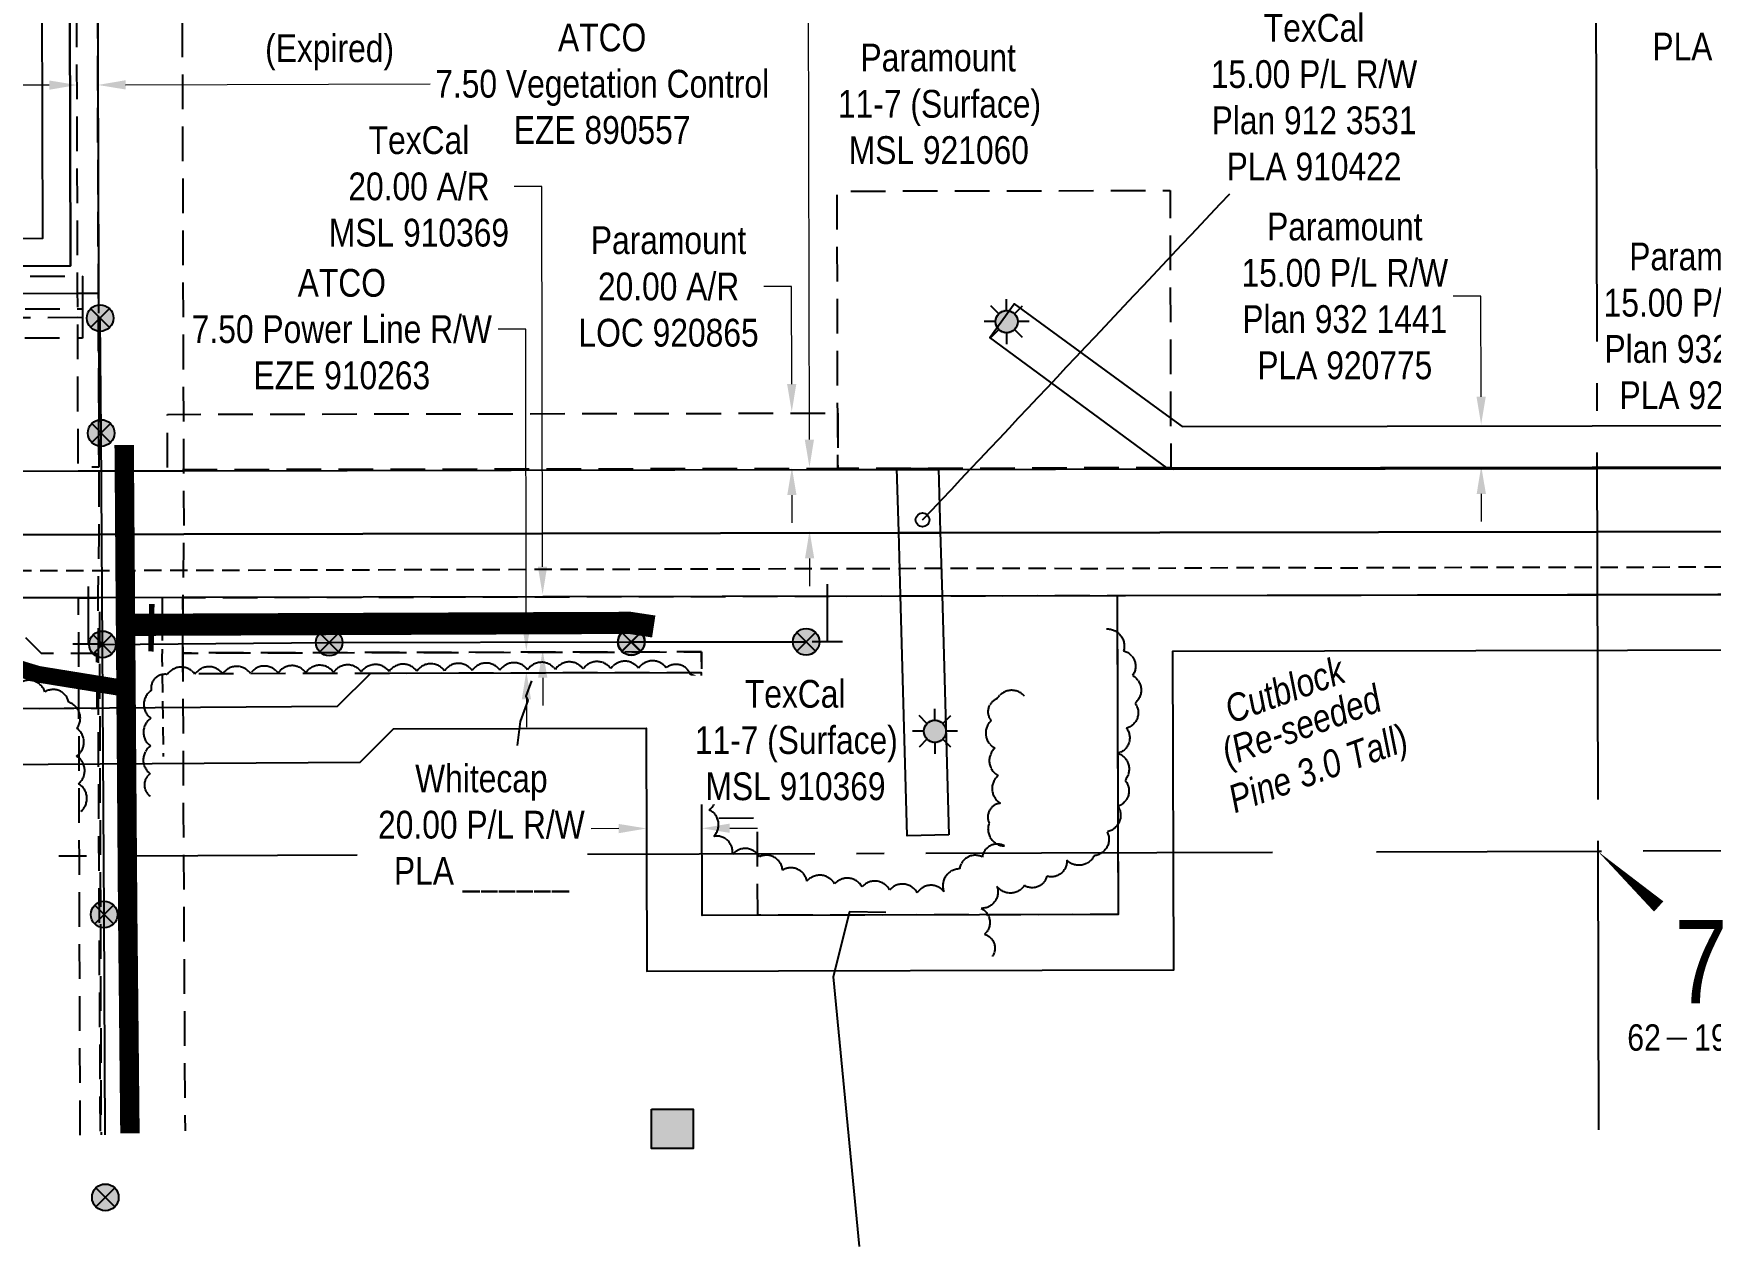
# Model space of a CAD drawing. Extents: x 507881 to 521259, y 6022177 to 6031356.
# Drawn here: x 509909 to 510513, y 6022177 to 6022614 of the extents above; entities that cross this region are included whole.
import ezdxf
from ezdxf.enums import TextEntityAlignment as Align

# ---------------------------------------------------------------- set-up
doc = ezdxf.new("R2010")
doc.units = 0
doc.header["$LTSCALE"] = 5
doc.header["$PDMODE"] = 3
doc.header["$PDSIZE"] = 30
for name, pattern in [('0', [1, 1, 0]), ('foc-ACCESSROAD', [3.75, 2.5, -1.25]), ('foc-FLOWLINE', [3.75, 2.5, -1.25]), ('foc-QUARTERLINE', [33, 25, -3, 2, -3]), ('foc-TOPO-ephemeral', [6.25, 3.125, -0.625, 0.625, -0.625, 0.625, -0.625]), ('POWERLINE5', [7.8, 2.4, -0.6, 0.6, -0.6, 0.6, -0.6, 2.4]), ('UG_PIPE', [1.875, 1.25, -0.625])]:
    doc.linetypes.add(name, pattern=pattern)
doc.layers.get('Defpoints').update_dxf_attribs({"color": 9})
for name, color, linetype in [('10', 1, 'Continuous'), ('9', 3, 'Continuous'), ('AS-PIPE-UG', 44, 'UG_PIPE'), ('AS-POWER', 104, 'foc-POWER'), ('AS-POWER-EXISTING', 72, 'POWERLINE5'), ('AS-POWER-EXISTING-ANC', 72, 'Continuous'), ('AS-POWER-EXISTING-PP', 72, 'Continuous'), ('AS-ROADS', 254, 'Continuous'), ('AS-UNDERLAY-H', 141, 'Continuous'), ('C-RW', 13, 'Continuous'), ('F-AR', 190, 'foc-ACCESSROAD'), ('F-EZE', 190, 'foc-FLOWLINE'), ('F-RW', 190, 'Continuous'), ('F-WS', 190, 'foc-ACCESSROAD'), ('F-WS-S', 190, 'Continuous'), ('L-QSEC', 8, 'foc-QUARTERLINE'), ('L-SECLBL', 7, 'Continuous'), ('L-SECQ', 8, 'foc-QUARTERLINE'), ('T-BUSH', 110, '0'), ('T-BUSH-T', 110, 'Continuous'), ('T-DRAW', 143, 'foc-TOPO-ephemeral')]:
    doc.layers.add(name, color=color, linetype=linetype)
for name, color, linetype, lineweight in [('AS-GENERAL', 48, 'Continuous', 18), ('C-RW-T', 13, 'Continuous', 9), ('F-RW-T', 190, 'Continuous', 9), ('F-WS-T', 190, 'Continuous', 9), ('T-TEXT', 48, 'Continuous', 18)]:
    doc.layers.add(name, color=color, linetype=linetype, lineweight=lineweight)
doc.styles.add('80CG', font='ARIALN.TTF', dxfattribs={"height": 10})
doc.styles.add('80L', font='ARIALN.TTF', dxfattribs={"height": 10})
doc.styles.add('foc-LtypeFont', font='ARIALN.TTF', dxfattribs={"height": 7.35})
doc.styles.add('SIMPLEX', font='ARIALN.TTF')
doc.linetypes.add('foc-POWER', pattern='A,6,-1,["P",foc-LtypeFont,S=0.2,R=0,X=-0.625,Y=-0.75],-1.24,4', length=12.24)
doc.linetypes.add('foc-TOPO-flowdirection-NOLINE', pattern='A,0,[">",foc-LtypeFont,S=0.3,R=0,X=0,Y=-0.945],-20,[">",foc-LtypeFont,S=0.3,R=0,X=0,Y=-0.945],0', length=20)
doc.dimstyles.new('Compass 5 000', dxfattribs={"dimscale": 5, "dimtxt": 9, "dimasz": 2, "dimexe": 0.2, "dimexo": 0.0625, "dimgap": 0.5, "dimtad": 0, "dimtih": 1, "dimtoh": 1, "dimzin": 0, "dimdsep": 46, "dimtxsty": '80CG', "dimcen": 0.1, "dimse1": 1, "dimse2": 1, "dimclrd": 256, "dimclrt": 256, "dimaunit": 1, "dimadec": 4, "dimazin": 0, "dimtfac": 0.06, "dimtofl": 0, "dimtmove": 0, "dimatfit": 1, "dimfxl": 0.2, "dimtolj": 1, "dimtzin": 0, "dimlwd": -1, "dimarcsym": 0})

# ---------------------------------------------------------------- blocks, each defined once
blk = doc.blocks.new('L-SECLBL')
at = {"layer": '9', "color": 7}
for p, q in [((-5.08, -27.83), (-12.29, -27.83)), ((20.7, -27.83), (13.5, -27.83))]:
    blk.add_line(p, q, dxfattribs=at)
at = {"layer": '10', "color": 2, "style": 'SIMPLEX'}
blk.add_attdef('SEC', text='', height=30, dxfattribs=at).set_placement((0, 0), align=Align.MIDDLE)
at = {"layer": '10', "color": 5, "style": '80L'}
blk.add_attdef('TWP', text='', height=9.5, dxfattribs=at).set_placement((-14.43, -27.37), align=Align.MIDDLE_RIGHT)
blk.add_attdef('RGE', text='', height=9.5, dxfattribs=at).set_placement((3.62, -27.37), align=Align.MIDDLE_CENTER)
blk.add_attdef('MER', text='', height=9.5, dxfattribs=at).set_placement((23.17, -27.37), align=Align.MIDDLE_LEFT)
blk = doc.blocks.new('POWERPOLE')
h = blk.add_hatch(color=255)
edge = h.paths.add_edge_path()
edge.add_arc((0, 0), 0.96, 0, 360)
at = {"linetype": 'Continuous'}
for p, q in [((0.68, -0.68), (-0.68, 0.68)), ((-0.68, -0.68), (0.68, 0.68))]:
    blk.add_line(p, q, dxfattribs=at)
blk.add_circle((0, 0), 0.96, dxfattribs=at)
blk = doc.blocks.new('*D588')
at = {"layer": 'Defpoints', "color": 0, "transparency": 16777216}
for p in [(509924.44, 6022604.65), (509931.94, 6022604.67), (509931.97, 6022595.34)]:
    blk.add_point(p, dxfattribs=at)
at = {"layer": 'F-RW-T', "transparency": 16777216}
for p, q in [((509914.47, 6022595.29), (509904.47, 6022595.26)), ((509941.97, 6022595.37), (510051.78, 6022595.71))]:
    blk.add_line(p, q, dxfattribs=at)
for points in [[(509914.46, 6022596.96), (509914.47, 6022593.62), (509924.47, 6022595.32)], [(509941.96, 6022597.04), (509941.98, 6022593.71), (509931.97, 6022595.34)]]:
    blk.add_solid(points, dxfattribs=at)
at = {"layer": 'F-RW-T', "transparency": 16777216, "insert": (510113.79, 6022595.71), "char_height": 10, "attachment_point": 5, "style": '80CG'}
blk.add_mtext('\\A1;ATCO\\P7.50 Vegetation Control\\PEZE 890557', dxfattribs=at)
blk = doc.blocks.new('*D591')
at = {"layer": 'Defpoints', "color": 0, "transparency": 16777216}
for p in [(510086.45, 6022391.44), (510112.35, 6022391.49), (510112.36, 6022383.98)]:
    blk.add_point(p, dxfattribs=at)
at = {"layer": 'F-RW-T', "transparency": 16777216}
for p, q in [((510086.25, 6022507.3), (510076.25, 6022507.3)), ((510086.43, 6022401.44), (510086.25, 6022507.3)), ((510086.48, 6022373.94), (510086.5, 6022363.94))]:
    blk.add_line(p, q, dxfattribs=at)
for points in [[(510088.1, 6022401.44), (510084.76, 6022401.44), (510086.45, 6022391.44)], [(510088.14, 6022373.94), (510084.81, 6022373.94), (510086.46, 6022383.94)]]:
    blk.add_solid(points, dxfattribs=at)
at = {"layer": 'F-RW-T', "transparency": 16777216, "insert": (510019.94, 6022507.3), "char_height": 10, "attachment_point": 5, "style": '80CG'}
blk.add_mtext('\\A1;ATCO\\P7.50 Power Line R/W\\PEZE 910263', dxfattribs=at)
blk = doc.blocks.new('*D603')
at = {"layer": 'Defpoints', "color": 0, "transparency": 16777216}
for p in [(510584.84, 6022667.71), (510592.22, 6022670.79), (510594.86, 6022643.68)]:
    blk.add_point(p, dxfattribs=at)
at = {"layer": 'F-RW-T', "transparency": 16777216}
for p, q in [((510611.47, 6022650.61), (510620.7, 6022654.46)), ((510585.63, 6022639.83), (510571.88, 6022634.1)), ((510571.88, 6022634.1), (510561.88, 6022634.1))]:
    blk.add_line(p, q, dxfattribs=at)
for points in [[(510610.83, 6022652.15), (510612.11, 6022649.07), (510602.24, 6022646.76)], [(510584.98, 6022641.37), (510586.27, 6022638.3), (510594.86, 6022643.68)]]:
    blk.add_solid(points, dxfattribs=at)
at = {"layer": 'F-RW-T', "transparency": 16777216, "insert": (510523.93, 6022634.1), "char_height": 10, "attachment_point": 5, "style": '80CG'}
blk.add_mtext('\\A1;TexCal\\P8.00 P/L R/W\\PPlan 912 3531\\PPLA 910422', dxfattribs=at)
blk = doc.blocks.new('*D618')
at = {"layer": 'Defpoints', "color": 0, "transparency": 16777216}
for p in [(510040.55, 6022477.31), (510182.14, 6022477.56), (510040.59, 6022457.3)]:
    blk.add_point(p, dxfattribs=at)
at = {"layer": 'F-RW-T', "transparency": 16777216}
for p, q in [((510182.06, 6022522.66), (510172.06, 6022522.66)), ((510182.12, 6022487.56), (510182.06, 6022522.66)), ((510182.2, 6022447.55), (510182.21, 6022437.55))]:
    blk.add_line(p, q, dxfattribs=at)
for points in [[(510183.79, 6022487.56), (510180.46, 6022487.55), (510182.14, 6022477.56)], [(510183.86, 6022447.55), (510180.53, 6022447.55), (510182.18, 6022457.55)]]:
    blk.add_solid(points, dxfattribs=at)
at = {"layer": 'F-RW-T', "transparency": 16777216, "insert": (510137.73, 6022522.66), "char_height": 10, "attachment_point": 5, "style": '80CG'}
blk.add_mtext('\\A1;Paramount\\P20.00 A/R\\PLOC 920865', dxfattribs=at)
blk = doc.blocks.new('*D621')
at = {"layer": 'Defpoints', "color": 0, "transparency": 16777216}
for p in [(510074.63, 6022411.67), (510092.31, 6022411.7), (510074.66, 6022391.67)]:
    blk.add_point(p, dxfattribs=at)
at = {"layer": 'F-RW-T', "transparency": 16777216}
for p, q in [((510092.05, 6022558.72), (510082.05, 6022558.72)), ((510092.29, 6022421.7), (510092.05, 6022558.72)), ((510092.36, 6022381.7), (510092.38, 6022371.7))]:
    blk.add_line(p, q, dxfattribs=at)
for points in [[(510093.96, 6022421.71), (510090.62, 6022421.7), (510092.31, 6022411.7)], [(510094.03, 6022381.71), (510090.69, 6022381.7), (510092.34, 6022391.7)]]:
    blk.add_solid(points, dxfattribs=at)
at = {"layer": 'F-RW-T', "transparency": 16777216, "insert": (510047.75, 6022558.72), "char_height": 10, "attachment_point": 5, "style": '80CG'}
blk.add_mtext('\\A1;TexCal\\P20.00 A/R\\PMSL 910369', dxfattribs=at)
blk = doc.blocks.new('*D622')
at = {"layer": 'Defpoints', "color": 0, "transparency": 16777216}
for p in [(510094.93, 6022457.4), (510188.52, 6022457.56), (510094.97, 6022434.54)]:
    blk.add_point(p, dxfattribs=at)
at = {"layer": 'F-RW-T', "transparency": 16777216}
for p, q in [((510188.16, 6022657.64), (510178.16, 6022657.64)), ((510188.5, 6022467.56), (510188.16, 6022657.64)), ((510188.58, 6022424.71), (510188.59, 6022414.71))]:
    blk.add_line(p, q, dxfattribs=at)
for points in [[(510190.17, 6022467.56), (510186.83, 6022467.56), (510188.52, 6022457.56)], [(510190.24, 6022424.71), (510186.91, 6022424.71), (510188.56, 6022434.71)]]:
    blk.add_solid(points, dxfattribs=at)
at = {"layer": 'F-RW-T', "transparency": 16777216, "insert": (510138.62, 6022657.64), "char_height": 10, "attachment_point": 5, "style": '80CG'}
blk.add_mtext('\\A1;PGI\\P22.86 P/L R/W\\PPlan 848 RS\\PPLA 3236', dxfattribs=at)
blk = doc.blocks.new('*D625')
at = {"layer": 'Defpoints', "color": 0, "transparency": 16777216}
for p in [(510430.68, 6022472.97), (510458.6, 6022473.02), (510458.63, 6022458.03)]:
    blk.add_point(p, dxfattribs=at)
at = {"layer": 'F-RW-T', "transparency": 16777216}
for p, q in [((510430.6, 6022519.24), (510420.6, 6022519.24)), ((510430.67, 6022482.97), (510430.6, 6022519.24)), ((510430.73, 6022447.98), (510430.74, 6022437.98))]:
    blk.add_line(p, q, dxfattribs=at)
for points in [[(510432.33, 6022482.97), (510429, 6022482.97), (510430.68, 6022472.97)], [(510432.39, 6022447.98), (510429.06, 6022447.98), (510430.71, 6022457.98)]]:
    blk.add_solid(points, dxfattribs=at)
at = {"layer": 'F-RW-T', "transparency": 16777216, "insert": (510381.52, 6022519.24), "char_height": 10, "attachment_point": 5, "style": '80CG'}
blk.add_mtext('\\A1;Paramount\\P15.00 P/L R/W\\PPlan 932 1441\\PPLA 920775', dxfattribs=at)
blk = doc.blocks.new('*D629')
at = {"layer": 'Defpoints', "color": 0, "transparency": 16777216}
for p in [(510544.77, 6022472.66), (510561.22, 6022472.69), (510544.8, 6022457.67)]:
    blk.add_point(p, dxfattribs=at)
at = {"layer": 'F-RW-T', "transparency": 16777216}
for p, q in [((510561.16, 6022508.47), (510551.16, 6022508.47)), ((510561.21, 6022482.69), (510561.16, 6022508.47)), ((510561.27, 6022447.7), (510561.28, 6022437.7))]:
    blk.add_line(p, q, dxfattribs=at)
for points in [[(510562.87, 6022482.69), (510559.54, 6022482.68), (510561.22, 6022472.69)], [(510562.93, 6022447.7), (510559.6, 6022447.69), (510561.25, 6022457.7)]]:
    blk.add_solid(points, dxfattribs=at)
at = {"layer": 'F-RW-T', "transparency": 16777216, "insert": (510512.08, 6022508.47), "char_height": 10, "attachment_point": 5, "style": '80CG'}
blk.add_mtext('\\A1;Paramount\\P15.00 P/L R/W\\PPlan 932 1441\\PPLA 920775', dxfattribs=at)
blk = doc.blocks.new('*D631')
at = {"layer": 'Defpoints', "color": 0, "transparency": 16777216}
for p in [(509931.74, 6022669.15), (509962.23, 6022669.24), (509962.34, 6022631.99)]:
    blk.add_point(p, dxfattribs=at)
at = {"layer": 'F-RW-T', "transparency": 16777216}
for p, q in [((509921.86, 6022631.87), (509911.86, 6022631.84)), ((509972.34, 6022632.02), (509987.6, 6022632.07))]:
    blk.add_line(p, q, dxfattribs=at)
for points in [[(509921.85, 6022633.54), (509921.86, 6022630.2), (509931.86, 6022631.9)], [(509972.34, 6022633.69), (509972.35, 6022630.36), (509962.34, 6022631.99)]]:
    blk.add_solid(points, dxfattribs=at)
at = {"layer": 'F-RW-T', "transparency": 16777216, "insert": (510015.52, 6022632.07), "char_height": 10, "attachment_point": 5, "style": '80CG'}
blk.add_mtext('\\A1;TexCal\\P30.48 A/R\\PMSL 7117\\P(Expired)', dxfattribs=at)
blk = doc.blocks.new('dyn_anchor')
blk.add_line((-1.1, 0), (1.1, 0))
at = {"flags": 128}
blk.add_lwpolyline([(0, 4.125), (0, 0)], dxfattribs=at)
blk = doc.blocks.new('GAS')
h = blk.add_hatch(color=255)
h.dxf.hatch_style = 1
edge = h.paths.add_edge_path()
edge.add_arc((0, 0), 0.9, 0, 360)
for p, q in [((0, 0.81), (0, 1.62)), ((-0.81, 0), (-1.62, 0)), ((-0.57, 0.57), (-1.14, 1.14)), ((0.57, 0.57), (1.14, 1.14)), ((1.62, 0), (0.81, 0)), ((-0.57, -0.57), (-1.14, -1.14)), ((0, -0.81), (0, -1.62)), ((1.14, -1.14), (0.57, -0.57))]:
    blk.add_line(p, q)
blk.add_circle((0, 0), 0.8)
blk = doc.blocks.new('*D1397')
at = {"layer": 'C-RW-T', "transparency": 16777216}
for p, q in [((510119.79, 6022327.37), (510109.79, 6022327.33)), ((510159.77, 6022327.49), (510169.77, 6022327.52))]:
    blk.add_line(p, q, dxfattribs=at)
for points in [[(510119.78, 6022329.03), (510119.79, 6022325.7), (510129.79, 6022327.4)], [(510159.77, 6022329.16), (510159.78, 6022325.82), (510149.77, 6022327.46)]]:
    blk.add_solid(points, dxfattribs=at)
at = {"layer": 'Defpoints', "color": 0, "transparency": 16777216}
for p in [(510129.72, 6022349.31), (510149.71, 6022349.37), (510129.79, 6022327.4)]:
    blk.add_point(p, dxfattribs=at)
at = {"layer": 'C-RW-T', "transparency": 16777216, "insert": (510070.25, 6022327.33), "char_height": 10, "attachment_point": 5, "style": '80CG', "bg_fill": 3, "box_fill_scale": 1.1, "bg_fill_color": 256, "bg_fill_true_color": 13158600, "bg_fill_transparency": 0}
blk.add_mtext('\\A1;Whitecap\\P20.00 P/L R/W\\PPLA ______', dxfattribs=at)

msp = doc.modelspace()

# ---------------------------------------------------------------- hatches: boundary and pattern name
at = {"layer": 'AS-UNDERLAY-H'}
h = msp.add_hatch(color=256, dxfattribs=at)
h.dxf.hatch_style = 1
h.paths.add_polyline_path([(510131.599, 6022226.226), (510146.646, 6022226.226), (510146.646, 6022212.13), (510131.599, 6022212.13)])

# ---------------------------------------------------------------- linework, layer by layer
at = {"layer": 'AS-GENERAL', "const_width": 1.999, "flags": 128}
msp.add_lwpolyline([(509951.12, 6022391.182), (509951.425, 6022408.302)], dxfattribs=at)
at = {"layer": 'AS-PIPE-UG', "flags": 128}
for points in [[(512195.519, 6022425.119), (512108.81, 6022424.866), (512008.502, 6022424.342), (511958.573, 6022424.85), (511858.65, 6022424.562), (511856.978, 6022424.21), (511799.508, 6022424.311), (511758.696, 6022424.549), (511655.786, 6022423.996), (511610.516, 6022423.522), (511537.417, 6022423.379), (511473.445, 6022423.525), (511411.474, 6022423.508), (511336.759, 6022423.34), (511248.778, 6022423.174), (511191.841, 6022422.95), (511114.082, 6022422.276), (511039.658, 6022422.322), (510989.53, 6022422.255), (510901.805, 6022422.298), (510844.011, 6022422.251), (510787.561, 6022422.157), (510787.561, 6022422.135), (510731.216, 6022421.98), (510676.908, 6022421.781), (510623.238, 6022421.653), (510564.372, 6022421.604), (510515.99, 6022421.619), (510473.299, 6022421.399), (510428.312, 6022421.425), (510378.335, 6022421.234), (510347.682, 6022421.364), (510294.54, 6022420.999), (510249.803, 6022421.075), (510196.692, 6022420.967), (509550.337, 6022419.261)], [(509955.202, 6022410.792), (509955.093, 6022388.72), (509955.286, 6022374.308), (509955.556, 6022353.311)]]:
    msp.add_lwpolyline(points, dxfattribs=at)
at = {"layer": 'AS-POWER', "flags": 128}
for points in [[(509934.578, 6022217.057), (509934.235, 6022296.377), (509933.162, 6022469.908), (509932.788, 6022511.343)], [(509933.666, 6022393.747), (510015.37, 6022394.428), (510124.32, 6022394.643), (510187.327, 6022394.644)]]:
    msp.add_lwpolyline(points, dxfattribs=at)
at = {"layer": 'AS-ROADS', "flags": 128}
for points, const_width in [([(509943.553, 6022217.519), (509942.747, 6022295.938), (509941.472, 6022465.562)], 6.996), ([(509942.132, 6022377.837), (509910.429, 6022382.978), (509875.808, 6022393.427), (509861.088, 6022396.216), (509749.12, 6022398.464), (509716.195, 6022399.05), (509550.38, 6022399.032)], 5.997), ([(510132.389, 6022400.188), (510123.788, 6022401.49), (509942.397, 6022400.78)], 7.996)]:
    msp.add_lwpolyline(points, dxfattribs=dict(at, const_width=const_width))
at = {"layer": 'AS-UNDERLAY-H'}
msp.add_lwpolyline([(510131.599, 6022226.226), (510146.646, 6022226.226), (510146.646, 6022212.13), (510131.599, 6022212.13)], close=True, dxfattribs=at)
at = {"layer": 'C-RW', "flags": 128}
for points in [[(511868.956, 6022414.677), (510299.436, 6022411.194), (510299.79, 6022296.401), (510149.872, 6022296.064), (510149.602, 6022383.546), (510030.214, 6022383.277), (510018.253, 6022371.303), (509903.343, 6022370.538), (509883.312, 6022390.48), (509550.399, 6022389.73)], [(509550.441, 6022369.741), (509875.077, 6022370.472), (509895.145, 6022350.494), (510026.557, 6022351.333), (510038.518, 6022363.306), (510129.674, 6022363.512), (510129.944, 6022276.03), (510319.841, 6022276.457), (510319.487, 6022391.25), (511849.003, 6022394.705)]]:
    msp.add_lwpolyline(points, dxfattribs=at)
at = {"layer": 'F-AR', "flags": 128}
msp.add_lwpolyline([(510198.696, 6022477.077), (510198.741, 6022457.072), (509957.099, 6022456.637), (509957.038, 6022476.643), (510198.696, 6022477.077)], close=True, dxfattribs=at)
msp.add_lwpolyline([(509555.503, 6022409.731), (509649.65, 6022409.943), (509679.823, 6022410.011), (509891.546, 6022410.487), (509911.581, 6022390.543), (509931.542, 6022390.588), (509931.589, 6022370.602), (509903.343, 6022370.538), (509883.312, 6022390.48), (509555.546, 6022389.741)], dxfattribs=at)
at = {"layer": 'F-EZE', "flags": 128}
for points in [[(509932.241, 6022505.016), (509932.387, 6022457.626), (509924.885, 6022457.612), (509924.739, 6022505.006), (509924.716, 6022512.508), (509924.707, 6022515.508), (509924.688, 6022521.518), (509924.686, 6022522.166), (509924.669, 6022527.512), (509924.091, 6022715.761), (509924.082, 6022718.714), (509924.014, 6022740.476), (509923.952, 6022760.414), (509931.454, 6022760.438), (509931.507, 6022743.449), (509931.583, 6022718.736), (509932.172, 6022527.522), (509932.188, 6022522.188), (509932.19, 6022521.529), (509932.209, 6022515.519), (509932.218, 6022512.518), (509932.241, 6022505.016)], [(509926.436, 6022514.634), (509926.45, 6022504.132), (509925.799, 6022504.142), (509918.297, 6022504.132), (509813.834, 6022503.988), (509804.737, 6022503.975), (509804.723, 6022514.477), (509918.265, 6022514.634), (509925.767, 6022514.645), (509926.436, 6022514.634)], [(510149.602, 6022383.546), (509962.66, 6022383.125), (509962.644, 6022390.621), (510149.579, 6022391.042), (510149.602, 6022383.546)]]:
    msp.add_lwpolyline(points, close=True, dxfattribs=at)
msp.add_lwpolyline([(509925.63, 6022216.929), (509925.323, 6022316.956), (509925.157, 6022371.133), (509925.096, 6022391.138), (509925.037, 6022410.545), (509932.538, 6022410.559), (509932.582, 6022391.147), (509932.626, 6022371.389), (509932.825, 6022316.98), (509933.132, 6022216.953)], dxfattribs=at)
at = {"layer": 'F-RW'}
for points in [[(509820.227, 6022529.983), (509922.175, 6022530.124), (509921.614, 6022713.389), (509921.535, 6022738.103), (509921.46, 6022762.547), (509920.284, 6022780.272), (509919.219, 6022796.323), (509918.866, 6022801.633), (509928.305, 6022844.189), (509931.188, 6022848.354), (509951.506, 6022877.717), (509953.827, 6022881.072), (509957.396, 6022886.227), (509998.848, 6022946.13), (510003.877, 6022955.782), (510008.376, 6022964.415), (510009.291, 6022966.169), (510012.258, 6022971.864), (510022.611, 6022991.727), (510090.328, 6023121.665), (510106.071, 6023151.874)], [(509931.595, 6022717.352), (509932.183, 6022526.137), (509932.199, 6022520.804), (509932.201, 6022520.145), (509924.699, 6022520.134), (509813.774, 6022519.981)], [(509820.205, 6022539.977), (509912.149, 6022540.104), (509911.68, 6022709.43)], [(509921.614, 6022713.389), (509922.175, 6022530.124), (509820.227, 6022529.983)], [(509550.26, 6022455.575), (509650.207, 6022455.742), (509680.365, 6022455.795), (509705.371, 6022455.839), (509820.397, 6022456.043), (509924.896, 6022456.228), (509932.398, 6022456.241), (509962.884, 6022456.294), (510199.058, 6022456.713), (510220.361, 6022456.751), (510235.359, 6022456.777), (510319.085, 6022457.049), (510319.779, 6022456.923), (510472.442, 6022457.184), (510601.748, 6022457.405)], [(512196.807, 6022438.39), (512096.861, 6022438.127), (511304.784, 6022436.038), (511274.626, 6022435.958), (511024.171, 6022435.297), (511011.308, 6022435.264), (510788.947, 6022434.878), (510768.656, 6022434.841), (510758.662, 6022434.824), (510472.494, 6022434.338), (510236.005, 6022433.931), (510221.006, 6022433.906), (509962.954, 6022433.426), (509932.468, 6022433.371), (509680.413, 6022432.917), (509650.255, 6022432.862), (509550.308, 6022432.708)], [(509550.308, 6022432.708), (509650.255, 6022432.862), (509680.413, 6022432.917), (509932.468, 6022433.371), (509962.954, 6022433.426), (510221.006, 6022433.906), (510236.005, 6022433.931), (510472.494, 6022434.338), (510758.662, 6022434.824), (510768.656, 6022434.841), (510788.947, 6022434.878), (511011.308, 6022435.264), (511024.171, 6022435.297), (511274.626, 6022435.958), (511304.784, 6022436.038), (512096.861, 6022438.127), (512196.807, 6022438.39)], [(511304.841, 6022413.193), (511274.682, 6022413.113), (511031.958, 6022412.473), (511019.094, 6022412.439), (510789.027, 6022412.035), (510768.695, 6022412.001), (510758.748, 6022411.99), (510746.552, 6022411.969), (510472.546, 6022411.495), (510302.439, 6022411.2), (510236.65, 6022411.087), (510221.651, 6022411.062), (509963.024, 6022410.611), (509932.538, 6022410.559), (509925.037, 6022410.545), (509891.546, 6022410.487), (509680.462, 6022410.133), (509650.303, 6022410.011), (509550.357, 6022409.855)]]:
    msp.add_lwpolyline(points, dxfattribs=at)
for points in [[(510756.781, 6022468.026), (510756.818, 6022458.031), (510721.937, 6022457.971), (510626.027, 6022457.806), (510610.982, 6022457.781), (510599.99, 6022457.762), (510470.684, 6022457.541), (510318.021, 6022457.279), (510317.327, 6022457.405), (510253.531, 6022504.391), (510262.374, 6022516.494), (510317.283, 6022476.381), (510322.901, 6022472.277), (510470.65, 6022472.531), (510599.952, 6022472.753), (510612.208, 6022472.773), (510627.254, 6022472.798), (510721.901, 6022472.962), (510748.932, 6022473.008), (510756.761, 6022473.021), (510756.781, 6022468.026)], [(510238.77, 6022325.168), (510223.783, 6022324.744), (510221.334, 6022411.421), (510220.688, 6022434.265), (510220.043, 6022457.11), (510235.042, 6022457.136), (510235.687, 6022434.29), (510236.333, 6022411.446), (510238.77, 6022325.168)]]:
    msp.add_lwpolyline(points, close=True, dxfattribs=at)
at = {"layer": 'F-WS', "flags": 128}
msp.add_lwpolyline([(509932.927, 6022218.339), (509932.309, 6022333.267), (509932.194, 6022384.396), (509932.132, 6022411.945), (509932.468, 6022433.37), (509932.398, 6022456.241), (509932.252, 6022503.631), (509932.229, 6022511.134), (509932.22, 6022514.134), (509932.201, 6022520.145), (509932.199, 6022520.804), (509932.183, 6022526.137), (509931.595, 6022717.352), (509931.518, 6022742.065), (509931.466, 6022759.053), (509961.952, 6022759.149), (509961.968, 6022754.149), (509962.045, 6022729.436), (509962.082, 6022717.446), (509962.823, 6022476.3), (509962.884, 6022456.294), (509962.954, 6022433.426), (509962.595, 6022412.013), (509962.64, 6022392.024), (509962.621, 6022383.112), (509962.773, 6022333.335), (509963.403, 6022218.436)], dxfattribs=at)
for points in [[(509926.444, 6022511.473), (509926.444, 6022511.473), (509924.635, 6022511.483), (509820.178, 6022511.338), (509820.195, 6022503.836), (509820.304, 6022456.402), (509705.278, 6022456.198), (509705.038, 6022561.222), (509820.064, 6022561.426), (509820.112, 6022540.336), (509820.134, 6022530.342), (509820.143, 6022526.341), (509924.588, 6022526.486), (509926.398, 6022526.477), (509926.398, 6022526.477), (509926.398, 6022526.477), (509926.444, 6022511.473)], [(510318.767, 6022457.408), (510235.042, 6022457.136), (510220.043, 6022457.11), (510198.741, 6022457.072), (510198.696, 6022477.077), (510198.515, 6022557.094), (510318.542, 6022557.302), (510318.724, 6022476.383), (510318.767, 6022457.408)], [(510299.435, 6022411.368), (510299.79, 6022296.401), (510169.861, 6022296.109), (510169.753, 6022331.09), (510149.764, 6022331.028), (510149.579, 6022391.042), (510149.579, 6022391.042), (509962.644, 6022390.621), (509962.599, 6022410.61), (510218.827, 6022411.189), (510233.838, 6022411.254), (510299.435, 6022411.368)]]:
    msp.add_lwpolyline(points, close=True, dxfattribs=at)
at = {"layer": 'L-QSEC', "flags": 128}
for points in [[(510470.922, 6023122.885), (510472.758, 6022319.139)], [(510472.758, 6022319.139), (510472.987, 6022218.761)]]:
    msp.add_lwpolyline(points, dxfattribs=at)
at = {"layer": 'L-SECLBL', "flags": 128}
msp.add_lwpolyline([(510472.758, 6022319.139, 0, 4.997, 0), (510494.677, 6022299.282, 0, 0, 0)], format="xyseb", dxfattribs=at)
at = {"layer": 'L-SECQ'}
for p, q in [((509927.861, 6022317.415), (509917.885, 6022317.384)), ((510355.512, 6022318.768), (509939.363, 6022317.452)), ((510472.758, 6022319.139), (510392.927, 6022318.887)), ((511274.028, 6022321.674), (510472.758, 6022319.139))]:
    msp.add_line(p, q, dxfattribs=at)
at = {"layer": 'T-BUSH', "flags": 128}
for points in [[(510295.58, 6022399.297, -0.5205671), (510301.751, 6022391.451, -0.5205671), (510305.029, 6022382.54, -0.5205671), (510305.911, 6022372.584, -0.5205671), (510302.843, 6022363.514, -0.5205671), (510299.791, 6022354.492, -0.5205671), (510302.294, 6022344.816, -0.5205671), (510299.751, 6022335.368, -0.5205671), (510295.866, 6022326.177, -0.5205671), (510291.179, 6022317.597, -0.5205671), (510281.317, 6022315.969, -0.5205671), (510274.067, 6022310.205, -0.5205671), (510266.031, 6022306.845, -0.5205671), (510256.125, 6022306.535, -0.5205671), (510250.451, 6022298.602, -0.5205671), (510251.668, 6022289.26, -0.5205671), (510254.383, 6022281.234, -0.5205671)], [(509925.883, 6022333.561, 0.520567), (509924.986, 6022343.516, 0.5205671), (509924.325, 6022353.48, 0.5205671), (509924.41, 6022363.474, 0.5205671), (509921.504, 6022372.868, 0.5205671), (509912.905, 6022376.627, 0.5205671), (509903.339, 6022379.519, 0.5205671), (509893.798, 6022382.494, 0.5205671), (509884.256, 6022385.468, 0.5205671), (509874.643, 6022388.118, 0.5205671), (509864.731, 6022389.402, 0.5205671), (509854.82, 6022390.685, 0.5205671), (509844.878, 6022391.511, 0.5205671), (509834.883, 6022391.526, 0.5205671), (509824.889, 6022391.542, 0.5205671), (509814.894, 6022391.557, 0.5205671), (509804.9, 6022391.572, 0.5205671), (509794.905, 6022391.588, 0.5205671), (509784.91, 6022391.603, 0.5205671), (509774.916, 6022391.618, 0.5205671), (509764.921, 6022391.634, 0.5205671), (509754.927, 6022391.649, 0.5205671), (509744.932, 6022391.665, 0.5205671), (509734.938, 6022391.68, 0.5205671), (509724.943, 6022391.695, 0.5205671), (509714.948, 6022391.711, 0.5205671), (509704.954, 6022391.726, 0.5205671), (509694.959, 6022391.741, 0.5205671), (509684.965, 6022391.757, 0.5205671), (509674.97, 6022391.772, 0.5205671), (509664.975, 6022391.787, 0.5205671), (509654.981, 6022391.803, 0.5205671), (509644.986, 6022391.818, 0.5205671), (509634.992, 6022391.833, 0.5205671), (509624.997, 6022391.849, 0.5205671), (509615.003, 6022391.864, 0.5205671), (509605.008, 6022391.879, 0.5205671), (509595.013, 6022391.895, 0.5205671), (509585.019, 6022391.91, 0.5205671), (509575.024, 6022391.925, 0.5205671), (509565.03, 6022391.941, 0.5205671), (509555.035, 6022391.956, 0.2296402), (509550.39, 6022394.555, 0.2296402)], [(510266.081, 6022375.033, 0.5205671), (510256.13, 6022374.107, 0.5205671), (510254.015, 6022366.271, 0.5205671), (510255.367, 6022356.368, 0.5205671), (510256.577, 6022346.45, 0.5205671), (510257.381, 6022336.488, 0.5205671), (510253.299, 6022329.345, 0.5205671), (510258.8, 6022321.114, 0.5205671), (510250.809, 6022317.106, 0.5205671), (510242.659, 6022312.842, 0.5205671), (510236.978, 6022304.62, 0.5205671), (510227.376, 6022304.232, 0.5205671), (510217.437, 6022305.289, 0.5205671), (510207.499, 6022306.347, 0.5205671), (510197.56, 6022307.404, 0.5205671), (510187.622, 6022308.461, 0.5205671), (510178.811, 6022312.375, 0.5205671), (510170.521, 6022317.224, 0.5205671), (510160.727, 6022318.012, 0.5205671), (510153.994, 6022324.566, 0.5205671), (510152.423, 6022334.103, 0.5205671), (510152.094, 6022344.093, 0.5205671), (510151.765, 6022354.082, 0.5205671), (510151.436, 6022364.071, 0.5205671), (510149.626, 6022373.724, 0.5205671), (510145.607, 6022382.874, 0.5205671), (510136.891, 6022385.277, 0.5205671), (510126.898, 6022385.144, 0.5205671), (510116.904, 6022385.011, 0.5205671), (510106.91, 6022384.878, 0.5205671), (510096.917, 6022384.745, 0.5205671), (510086.923, 6022384.612, 0.5205671), (510076.929, 6022384.479, 0.5205671), (510066.936, 6022384.346, 0.5205671), (510056.942, 6022384.212, 0.5205671), (510046.948, 6022384.079, 0.5205671), (510036.954, 6022383.946, 0.5205671), (510026.961, 6022383.813, 0.5205671), (510016.967, 6022383.68, 0.5205671), (510006.973, 6022383.547, 0.5205671), (509996.98, 6022383.414, 0.5205671), (509986.986, 6022383.281, 0.5205671), (509976.992, 6022383.148, 0.5205671), (509966.999, 6022383.014, 0.5205671), (509957.005, 6022382.881, 0.5205671), (509951.224, 6022377.13, 0.5205671), (509951.098, 6022367.136, 0.5205671), (509950.973, 6022357.142, 0.5205671), (509950.883, 6022347.148, 0.5205671), (509950.813, 6022339.085, 0.5205671)]]:
    msp.add_lwpolyline(points, format="xyb", dxfattribs=at)
at = {"layer": 'T-DRAW'}
msp.add_lwpolyline([(510088.368, 6022380.663), (510086.273, 6022375.048), (510086.977, 6022373.505), (510084.272, 6022365.951), (510083.149, 6022357.303)], dxfattribs=at)
at = {"layer": 'T-DRAW', "linetype": 'foc-TOPO-flowdirection-NOLINE'}
msp.add_lwpolyline([(510088.368, 6022380.663), (510086.273, 6022375.048), (510086.977, 6022373.505), (510084.272, 6022365.951), (510083.149, 6022357.303)], dxfattribs=at)
at = {"layer": 'T-DRAW', "linetype": 'foc-TOPO-flowdirection-NOLINE', "flags": 128}
msp.add_lwpolyline([(510216.04, 6022297.123), (510202.992, 6022297.379), (510197.111, 6022273.916), (510206.465, 6022176.775)], dxfattribs=at)

# ---------------------------------------------------------------- block references
at = {"layer": 'AS-POWER-EXISTING', "xscale": 4.999999999999933, "yscale": 4.999999999999933, "zscale": 4.999999999999933}
for p in [(509932.788, 6022511.343), (509933.162, 6022469.908), (509933.677, 6022393.753), (510015.381, 6022394.434), (510124.258, 6022394.58), (510124.332, 6022394.649), (510187.338, 6022394.65), (509934.235, 6022296.377), (509934.676, 6022194.46)]:
    msp.add_blockref('POWERPOLE', p, dxfattribs=at)
at = {"layer": 'AS-POWER-EXISTING-ANC', "color": 6, "xscale": 4.997294999999965, "yscale": 4.997294999999965, "zscale": 4.997294999999965}
msp.add_blockref('dyn_anchor', (509928.476, 6022393.983), dxfattribs=at)
at = {"layer": 'AS-POWER-EXISTING-ANC', "color": 2, "xscale": 4.997294999999965, "yscale": 4.997294999999965, "zscale": 4.997294999999965}
msp.add_blockref('dyn_anchor', (510194.936, 6022394.81), dxfattribs=at)
at = {"layer": 'AS-POWER-EXISTING-PP', "color": 6, "xscale": 4.997294999999965, "yscale": 4.997294999999965, "zscale": 4.997294999999965}
for p in [(509933.666, 6022393.747), (510015.37, 6022394.428), (510124.32, 6022394.643), (510187.327, 6022394.644)]:
    msp.add_blockref('POWERPOLE', p, dxfattribs=at)
at = {"layer": 'F-WS-S', "xscale": 4.997294999999959, "yscale": 4.997294999999959, "zscale": 4.997294999999959}
for p in [(510259.596, 6022510.055), (510233.745, 6022362.425)]:
    msp.add_blockref('GAS', p, dxfattribs=at)
at = {"layer": 'L-SECLBL', "xscale": 0.9994589999999945, "yscale": 0.9994589999999945, "zscale": 0.9994589999999945}
msp.add_blockref('L-SECLBL', (510509.875, 6022279.436), dxfattribs=at).add_auto_attribs({'SEC': '7', 'TWP': '62', 'RGE': '19', 'MER': '5'})

# ---------------------------------------------------------------- texts
at = {"layer": 'F-RW-T', "insert": (510370.43, 6022590.866), "char_height": 9.99459, "attachment_point": 5, "style": '80CG'}
msp.add_mtext('\\A1;TexCal\\P15.00 P/L R/W\\PPlan 912 3531\\PPLA 910422', dxfattribs=at)
at = {"layer": 'F-WS-T', "insert": (510189.778, 6022610.219), "char_height": 10, "attachment_point": 1, "style": '80L'}
msp.add_mtext_dynamic_manual_height_columns('\\pi17.134;Paramount\\P\\pi9.0302;11-7 (Surface)\\P\\pi12.905;MSL 921060', width=89.3564, gutter_width=49.946, heights=[0], dxfattribs=at)
at = {"layer": 'T-BUSH-T', "insert": (510330.032, 6022356.885), "char_height": 9.99459, "attachment_point": 1, "rotation": 20, "style": '80L'}
msp.add_mtext_dynamic_manual_height_columns('\\pi6.3297;{\\fArial Narrow|b0|i1|c0|p34;(Re-seeded \\P\\pi2.9107;Pine 3.0 Tall)}', width=72.06786, gutter_width=49.946, heights=[0], dxfattribs=at)
at = {"layer": 'T-TEXT', "insert": (510337.18, 6022374.479), "char_height": 9.99459, "attachment_point": 1, "rotation": 20, "style": '80L'}
msp.add_mtext_dynamic_manual_height_columns('{\\fArial Narrow|b0|i1|c0|p34;Cutblock}', width=26.35008, gutter_width=49.946, heights=[0], dxfattribs=at)

# ---------------------------------------------------------------- dimensions: what is measured, and where the dimension line sits
at = {"layer": 'F-RW-T'}
for base, p1, p2, angle, text, picture, middle in [((510188.518, 6022457.562), (510094.971, 6022434.543), (510094.931, 6022457.396), 90.101462, 'PGI\\P22.86 P/L R/W\\PPlan 848 RS\\PPLA 3236', '*D622', (510138.624, 6022657.636)), ((510594.856, 6022643.682), (510592.223, 6022670.79), (510584.838, 6022667.711), 202.6321, 'TexCal\\P8.00 P/L R/W\\PPlan 912 3531\\PPLA 910422', '*D603', (510523.932, 6022634.102)), ((509962.344, 6022631.993), (509931.743, 6022669.148), (509962.23, 6022669.242), 0.176051, 'TexCal\\P30.48 A/R\\PMSL 7117\\P(Expired)', '*D631', (510015.517, 6022632.071)), ((509931.97, 6022595.343), (509924.44, 6022604.646), (509931.941, 6022604.669), 0.176064, 'ATCO\\P7.50 Vegetation Control\\PEZE 890557', '*D588', (510113.792, 6022595.711)), ((510430.684, 6022472.97), (510458.629, 6022458.027), (510458.603, 6022473.018), 90.098219, 'Paramount\\P15.00 P/L R/W\\PPlan 932 1441\\PPLA 920775', '*D625', (510381.519, 6022519.242)), ((510561.224, 6022472.686), (510544.8, 6022457.668), (510544.774, 6022472.658), 90.098388, 'Paramount\\P15.00 P/L R/W\\PPlan 932 1441\\PPLA 920775', '*D629', (510512.077, 6022508.474)), ((510182.143, 6022477.556), (510040.587, 6022457.3), (510040.551, 6022477.306), 90.101464, 'Paramount\\P20.00 A/R\\PLOC 920865', '*D618', (510137.728, 6022522.657))]:
    dim = msp.add_linear_dim(base=base, p1=p1, p2=p2, angle=angle, text=text, dimstyle='Compass 5 000', dxfattribs=at)
    dim.commit()
    dim.dimension.update_dxf_attribs({"geometry": picture, "text_midpoint": middle, "dimtype": 161})

# ---------------------------------------------------------------- leaders
at = {"layer": 'F-RW', "path_type": 1}
msp.add_leader([(510229.303, 6022438.589), (510340.082, 6022556.166)], dimstyle='Compass 5 000', override={"dimasz": 1, "dimgap": 0.5, "dimtad": 0, "dimldrblk": 'DotBlank'}, dxfattribs=at)

# ---------------------------------------------------------------- next in the draw order: texts
at = {"layer": 'F-RW', "insert": (510146.544, 6022380.926), "char_height": 9.99459, "attachment_point": 1, "style": '80L', "bg_fill": 3, "box_fill_scale": 1.15, "bg_fill_color": 256, "bg_fill_true_color": 256, "bg_fill_transparency": 0}
msp.add_mtext_dynamic_manual_height_columns('\\pi18.7;TexCal\\P\\pi0.64399;11-7 (Surface)\\P\\pi4.4925;MSL 910369', width=72.54546, gutter_width=49.946, heights=[0], dxfattribs=at)

# ---------------------------------------------------------------- next in the draw order: dimensions: what is measured, and where the dimension line sits
at = {"layer": 'C-RW-T', "color": 2}
dim = msp.add_linear_dim(base=(510129.786, 6022327.397), p1=(510149.707, 6022349.37), p2=(510129.718, 6022349.308), angle=180.17692, text='Whitecap\\P20.00 P/L R/W\\PPLA ______', dimstyle='Compass 5 000', override={"dimtfill": 1}, dxfattribs=at)
dim.commit()
dim.dimension.update_dxf_attribs({"geometry": '*D1397', "text_midpoint": (510070.246, 6022327.335), "dimtype": 161})

# ---------------------------------------------------------------- next in the draw order: dimensions: what is measured, and where the dimension line sits
at = {"layer": 'F-RW-T'}
for base, p1, p2, angle, text, picture, middle in [((510092.308, 6022411.704), (510074.663, 6022391.673), (510074.628, 6022411.673), 90.099944, 'TexCal\\P20.00 A/R\\PMSL 910369', '*D621', (510047.754, 6022558.715)), ((510086.448, 6022391.441), (510112.362, 6022383.984), (510112.349, 6022391.486), 90.098366, 'ATCO\\P7.50 Power Line R/W\\PEZE 910263', '*D591', (510019.943, 6022507.304))]:
    dim = msp.add_linear_dim(base=base, p1=p1, p2=p2, angle=angle, text=text, dimstyle='Compass 5 000', dxfattribs=at)
    dim.commit()
    dim.dimension.update_dxf_attribs({"geometry": picture, "text_midpoint": middle, "dimtype": 161})

doc.saveas('drawing.dxf')
